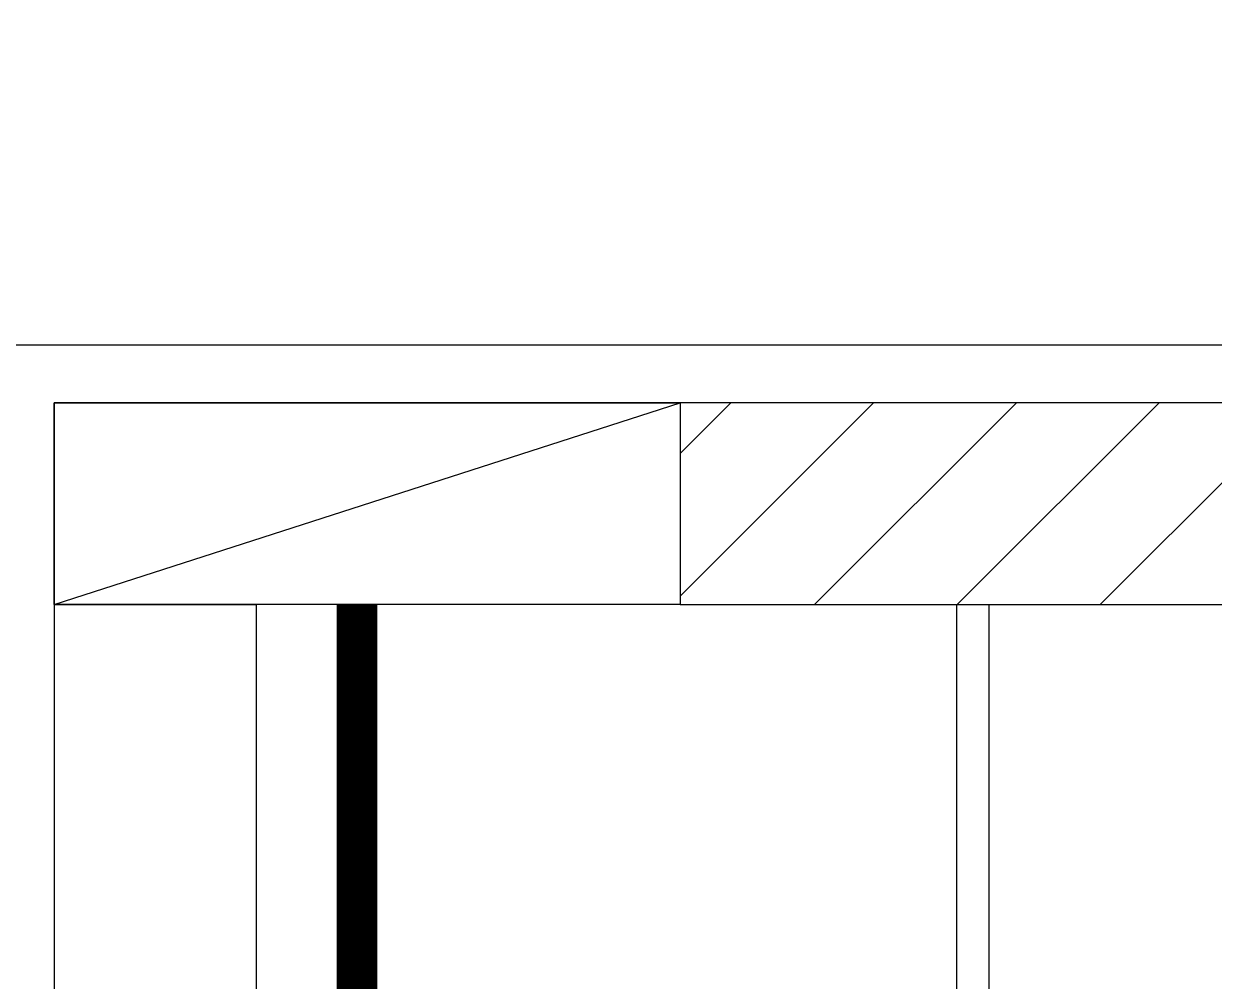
# Model space of a CAD drawing. Header units: millimetres. Extents: x 346859 to 753976, y -86090 to 5333.
# Drawn here: x 431920 to 432510, y -20308 to -19833 of the extents above; entities that cross this region are included whole.
import ezdxf

# ---------------------------------------------------------------- set-up
doc = ezdxf.new("R2010")
doc.units = ezdxf.units.MM
doc.header["$LTSCALE"] = 60
doc.linetypes.add('HID', pattern=[2.5, 1.5, -1])
for name, color, linetype in [('03-WAL NEW', 3, 'Continuous'), ('06-FUR', 6, 'Continuous'), ('2CONTINUOUS', 2, 'Continuous'), ('3.기호.계단선', 30, 'Continuous'), ('ac-wall-fin', 3, 'Continuous'), ('CEIL-LIGHT', 7, 'Continuous'), ('F-HAT', 251, 'Continuous')]:
    doc.layers.add(name, color=color, linetype=linetype)

# ---------------------------------------------------------------- blocks, each defined once
blk = doc.blocks.new('VUSAUSEH')
at = {"layer": '2CONTINUOUS'}
blk.add_lwpolyline([(406040.21, 32517.16), (406040.21, 35415.16), (407670.21, 35415.16), (407670.21, 35615.16), (406105.21, 35615.16), (406105.21, 37185.16), (408375.21, 37185.16), (408375.21, 35415.16), (408682.21, 35415.16), (408682.21, 38430.16), (408582.21, 38430.16), (408582.21, 37285.16), (407322.21, 37285.16), (407322.21, 38430.16), (405147.21, 38430.16), (405147.21, 38325.16), (405978.21, 38325.16), (405978.21, 36495.16), (404927.21, 36495.16), (404927.21, 36200.16), (405840.21, 36200.16), (405840.21, 31122.16)], dxfattribs=at)
blk = doc.blocks.new('cjswjdeh')
at = {"layer": '03-WAL NEW'}
h = blk.add_hatch(dxfattribs=at)
h.set_pattern_fill('_USER', color=256, scale=50, angle=45, pattern_type=0)
h.set_pattern_definition([(45, (25800, 37441.25), (-35.355339, 35.355339), [])])
h.paths.add_polyline_path([(432845.21, 37056.41), (432845.21, 37106.41), (432715.21, 37106.41), (432715.21, 37156.41), (432245.21, 37156.41), (432245.21, 37056.41)])
h.paths.add_polyline_path([(432845.21, 37106.41), (432845.21, 37156.41), (432715.21, 37156.41), (432715.21, 37106.41)])
h.paths.add_polyline_path([(433040.4, 37326.1), (433250.02, 37326.1), (433250.02, 37179.13), (433040.4, 37179.13)], flags=9)
h.paths.add_polyline_path([(432440.4, 37326.1), (432650.02, 37326.1), (432650.02, 37179.13), (432440.4, 37179.13)], flags=9)
h.paths.add_polyline_path([(433040.4, 37326.1), (433250.02, 37326.1), (433250.02, 37179.13), (433040.4, 37179.13)], flags=9)
h.paths.add_polyline_path([(432440.4, 37326.1), (432650.02, 37326.1), (432650.02, 37179.13), (432440.4, 37179.13)], flags=9)
blk.add_lwpolyline([(432245.21, 37056.41), (432845.21, 37056.41), (432845.21, 37156.41), (432245.21, 37156.41)], close=True, dxfattribs=at)
at = {"layer": '06-FUR', "color": 8}
blk.add_line((431935.21, 37056.41), (432245.21, 37156.41), dxfattribs=at)
blk.add_lwpolyline([(432245.21, 37056.41), (431935.21, 37056.41), (431935.21, 37156.41), (432245.21, 37156.41)], close=True, dxfattribs=at)
at = {"layer": 'ac-wall-fin', "color": 8}
blk.add_lwpolyline([(434145.21, 35615.16), (434145.21, 37156.41), (431935.21, 37156.41), (431935.21, 35646.41), (433470.21, 35646.41)], dxfattribs=at)
at = {"layer": 'F-HAT', "color": 8}
for p, q in [((432382.21, 36829.94), (432382.21, 37056.41)), ((432398.21, 36829.94), (432398.21, 37056.41))]:
    blk.add_line(p, q, dxfattribs=at)
blk.add_blockref('VUSAUSEH', (25800, 0))

msp = doc.modelspace()

# ---------------------------------------------------------------- linework, layer by layer
at = {"layer": '3.기호.계단선', "color": 10, "linetype": 'HID', "const_width": 20}
msp.add_lwpolyline([(432085.21, -21531.19), (432085.21, -20121.19)], dxfattribs=at)
at = {"layer": 'CEIL-LIGHT'}
msp.add_lwpolyline([(431935.21, -20121.19), (432035.21, -20121.19), (432035.21, -21531.19), (431935.21, -21531.19)], dxfattribs=at)

# ---------------------------------------------------------------- block references
msp.add_blockref('cjswjdeh', (0, -57177.6))

doc.saveas('drawing.dxf')
